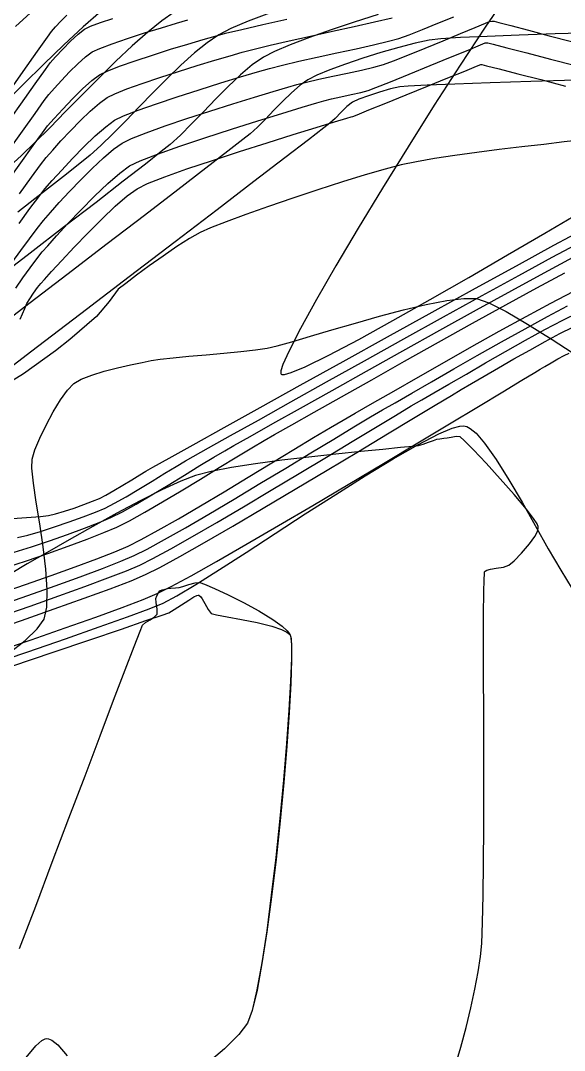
# Model space of a CAD drawing. Header units: metres. Extents: x 708868 to 711043, y 5411316 to 5413138.
# Drawn here: x 709204.4 to 709236, y 5411940.6 to 5412000.4 of the extents above; entities that cross this region are included whole.
import ezdxf

# ---------------------------------------------------------------- set-up
doc = ezdxf.new("R2010")
doc.units = ezdxf.units.M
for name, color, linetype in [('Rionegro 2010_Contours', 7, 'Continuous'), ('Rionegro 2014_Contours', 7, 'Continuous'), ('Rionegro 2018_Contours', 7, 'Continuous')]:
    doc.layers.add(name, color=color, linetype=linetype)

msp = doc.modelspace()

# ---------------------------------------------------------------- linework, layer by layer
at = {"layer": 'Rionegro 2010_Contours'}
for points in [[(709232.782, 5412002.03, 241), (709231.432, 5412000.032, 241), (709229.983, 5411997.827, 241), (709228.478, 5411995.486, 241), (709226.96, 5411993.078, 241), (709225.473, 5411990.675, 241), (709224.061, 5411988.346, 241), (709222.766, 5411986.161, 241), (709221.632, 5411984.192, 241), (709220.703, 5411982.508, 241), (709220.022, 5411981.179, 241), (709219.685, 5411980.419, 241), (709219.568, 5411980.05, 241), (709219.56, 5411979.908, 241), (709219.578, 5411979.869, 241), (709219.619, 5411979.847, 241), (709219.772, 5411979.847, 241), (709220.164, 5411979.958, 241), (709220.966, 5411980.292, 241), (709222.352, 5411980.969, 241), (709224.084, 5411981.882, 241), (709226.075, 5411982.976, 241), (709228.238, 5411984.195, 241), (709230.486, 5411985.485, 241), (709232.733, 5411986.789, 241), (709234.892, 5411988.052, 241), (709236.877, 5411989.219, 241)], [(709202.897, 5411971.399, 239), (709204.511, 5411971.514, 239), (709205.596, 5411971.597, 239), (709206.061, 5411971.642, 239), (709206.471, 5411971.743, 239), (709206.988, 5411971.897, 239), (709207.557, 5411972.084, 239), (709208.123, 5411972.283, 239), (709208.628, 5411972.475, 239), (709209.018, 5411972.639, 239), (709209.395, 5411972.832, 239), (709209.865, 5411973.101, 239), (709210.381, 5411973.411, 239), (709210.895, 5411973.726, 239), (709211.36, 5411974.01, 239), (709211.727, 5411974.227, 239), (709212.133, 5411974.455, 239), (709213.074, 5411974.98, 239), (709214.474, 5411975.761, 239), (709216.26, 5411976.756, 239), (709218.356, 5411977.922, 239), (709220.687, 5411979.217, 239), (709223.179, 5411980.6, 239), (709225.756, 5411982.028, 239), (709228.345, 5411983.459, 239), (709230.87, 5411984.851, 239), (709233.257, 5411986.162, 239), (709235.43, 5411987.349, 239), (709237.315, 5411988.372, 239)], [(709204.265, 5411970.371, 238), (709204.856, 5411970.513, 238), (709205.593, 5411970.726, 238), (709206.415, 5411970.988, 238), (709207.263, 5411971.277, 238), (709208.076, 5411971.571, 238), (709208.794, 5411971.848, 238), (709209.354, 5411972.086, 238), (709209.898, 5411972.361, 238), (709210.568, 5411972.74, 238), (709211.314, 5411973.182, 238), (709212.084, 5411973.65, 238), (709212.825, 5411974.105, 238), (709213.487, 5411974.507, 238), (709214.017, 5411974.82, 238), (709214.46, 5411975.07, 238), (709215.357, 5411975.573, 238), (709216.643, 5411976.295, 238), (709218.256, 5411977.199, 238), (709220.133, 5411978.248, 238), (709222.21, 5411979.408, 238), (709224.424, 5411980.641, 238), (709226.711, 5411981.913, 238), (709229.009, 5411983.186, 238), (709231.255, 5411984.425, 238), (709233.384, 5411985.595, 238), (709235.334, 5411986.658, 238), (709237.041, 5411987.579, 238)], [(709204.076, 5411969.519, 237), (709205.074, 5411969.829, 237), (709206.123, 5411970.177, 237), (709207.167, 5411970.543, 237), (709208.148, 5411970.905, 237), (709209.008, 5411971.242, 237), (709209.691, 5411971.533, 237), (709210.354, 5411971.866, 237), (709211.162, 5411972.316, 237), (709212.066, 5411972.846, 237), (709213.018, 5411973.419, 237), (709213.966, 5411973.999, 237), (709214.863, 5411974.549, 237), (709215.66, 5411975.032, 237), (709216.306, 5411975.412, 237), (709216.835, 5411975.711, 237), (709217.786, 5411976.248, 237), (709219.097, 5411976.987, 237), (709220.702, 5411977.891, 237), (709222.54, 5411978.923, 237), (709224.546, 5411980.046, 237), (709226.656, 5411981.224, 237), (709228.806, 5411982.421, 237), (709230.934, 5411983.6, 237), (709232.976, 5411984.723, 237), (709234.867, 5411985.755, 237), (709236.545, 5411986.659, 237)], [(709203.583, 5411968.633, 236), (709204.788, 5411969.024, 236), (709206.017, 5411969.443, 236), (709207.212, 5411969.869, 236), (709208.317, 5411970.281, 236), (709209.274, 5411970.658, 236), (709210.027, 5411970.98, 236), (709210.76, 5411971.346, 236), (709211.662, 5411971.843, 236), (709212.685, 5411972.436, 236), (709213.779, 5411973.089, 236), (709214.895, 5411973.767, 236), (709215.983, 5411974.433, 236), (709216.996, 5411975.051, 236), (709217.883, 5411975.587, 236), (709218.596, 5411976.004, 236), (709219.201, 5411976.348, 236), (709220.191, 5411976.91, 236), (709221.504, 5411977.655, 236), (709223.076, 5411978.544, 236), (709224.846, 5411979.542, 236), (709226.748, 5411980.612, 236), (709228.722, 5411981.716, 236), (709230.704, 5411982.819, 236), (709232.631, 5411983.884, 236), (709234.44, 5411984.873, 236), (709236.068, 5411985.75, 236)], [(709203.188, 5411967.113, 234), (709204.719, 5411967.634, 234), (709206.217, 5411968.158, 234), (709207.622, 5411968.665, 234), (709208.877, 5411969.133, 234), (709209.922, 5411969.544, 234), (709210.699, 5411969.875, 234), (709211.456, 5411970.252, 234), (709212.443, 5411970.791, 234), (709213.609, 5411971.458, 234), (709214.902, 5411972.217, 234), (709216.271, 5411973.034, 234), (709217.664, 5411973.874, 234), (709219.029, 5411974.701, 234), (709220.314, 5411975.481, 234), (709221.468, 5411976.179, 234), (709222.439, 5411976.759, 234), (709223.174, 5411977.188, 234), (709223.888, 5411977.597, 234), (709224.89, 5411978.172, 234), (709226.123, 5411978.882, 234), (709227.533, 5411979.689, 234), (709229.062, 5411980.561, 234), (709230.654, 5411981.462, 234), (709232.254, 5411982.359, 234), (709233.806, 5411983.215, 234), (709235.253, 5411983.997, 234), (709236.539, 5411984.671, 234)], [(709203.229, 5411966.444, 233), (709204.868, 5411967.007, 233), (709206.446, 5411967.564, 233), (709207.908, 5411968.093, 233), (709209.198, 5411968.576, 233), (709210.259, 5411968.992, 233), (709211.035, 5411969.322, 233), (709211.794, 5411969.7, 233), (709212.806, 5411970.251, 233), (709214.02, 5411970.942, 233), (709215.383, 5411971.737, 233), (709216.843, 5411972.603, 233), (709218.35, 5411973.505, 233), (709219.852, 5411974.41, 233), (709221.296, 5411975.284, 233), (709222.631, 5411976.092, 233), (709223.805, 5411976.8, 233), (709224.767, 5411977.374, 233), (709225.464, 5411977.781, 233), (709226.197, 5411978.2, 233), (709227.167, 5411978.76, 233), (709228.321, 5411979.426, 233), (709229.608, 5411980.167, 233), (709230.976, 5411980.948, 233), (709232.374, 5411981.737, 233), (709233.749, 5411982.502, 233), (709235.049, 5411983.21, 233), (709236.224, 5411983.827, 233)], [(709203.252, 5411965.79, 232), (709204.995, 5411966.391, 232), (709206.657, 5411966.975, 232), (709208.182, 5411967.524, 232), (709209.513, 5411968.019, 232), (709210.595, 5411968.44, 232), (709211.372, 5411968.769, 232), (709212.131, 5411969.147, 232), (709213.165, 5411969.709, 232), (709214.422, 5411970.421, 232), (709215.848, 5411971.249, 232), (709217.393, 5411972.159, 232), (709219.004, 5411973.118, 232), (709220.629, 5411974.093, 232), (709222.216, 5411975.049, 232), (709223.712, 5411975.952, 232), (709225.066, 5411976.77, 232), (709226.226, 5411977.469, 232), (709227.139, 5411978.014, 232), (709227.753, 5411978.373, 232), (709228.444, 5411978.769, 232), (709229.321, 5411979.279, 232), (709230.34, 5411979.87, 232), (709231.453, 5411980.513, 232), (709232.616, 5411981.178, 232), (709233.783, 5411981.834, 232), (709234.907, 5411982.451, 232), (709235.944, 5411982.999, 232), (709236.846, 5411983.446, 232)], [(709202.506, 5411964.876, 231), (709204.499, 5411965.558, 231), (709206.4, 5411966.221, 231), (709208.14, 5411966.841, 231), (709209.65, 5411967.395, 231), (709210.862, 5411967.861, 231), (709211.708, 5411968.216, 231), (709212.536, 5411968.631, 231), (709213.698, 5411969.265, 231), (709215.13, 5411970.078, 231), (709216.766, 5411971.027, 231), (709218.542, 5411972.073, 231), (709220.394, 5411973.173, 231), (709222.257, 5411974.287, 231), (709224.065, 5411975.375, 231), (709225.756, 5411976.394, 231), (709227.263, 5411977.303, 231), (709228.523, 5411978.062, 231), (709229.471, 5411978.63, 231), (709230.043, 5411978.965, 231), (709230.644, 5411979.311, 231), (709231.38, 5411979.741, 231), (709232.212, 5411980.227, 231), (709233.104, 5411980.744, 231), (709234.018, 5411981.265, 231), (709234.918, 5411981.765, 231), (709235.764, 5411982.216, 231), (709236.522, 5411982.593, 231)], [(709202.934, 5411963.712, 229), (709205.052, 5411964.434, 229), (709207.035, 5411965.121, 229), (709208.822, 5411965.752, 229), (709210.35, 5411966.308, 229), (709211.557, 5411966.767, 229), (709212.38, 5411967.11, 229), (709213.191, 5411967.516, 229), (709214.361, 5411968.152, 229), (709215.83, 5411968.98, 229), (709217.537, 5411969.963, 229), (709219.421, 5411971.062, 229), (709221.421, 5411972.24, 229), (709223.477, 5411973.459, 229), (709225.527, 5411974.681, 229), (709227.511, 5411975.869, 229), (709229.368, 5411976.984, 229), (709231.037, 5411977.989, 229), (709232.458, 5411978.845, 229), (709233.57, 5411979.516, 229), (709234.311, 5411979.964, 229), (709234.621, 5411980.149, 229), (709234.903, 5411980.312, 229), (709235.265, 5411980.524, 229), (709235.656, 5411980.746, 229), (709236.024, 5411980.944, 229), (709236.316, 5411981.08, 229)], [(709202.507, 5411962.94, 228), (709204.862, 5411963.738, 228), (709207.055, 5411964.491, 228), (709209.012, 5411965.173, 228), (709210.657, 5411965.76, 228), (709211.917, 5411966.23, 228), (709212.716, 5411966.557, 228), (709213.519, 5411966.981, 228), (709214.631, 5411967.646, 228), (709215.993, 5411968.504, 228), (709217.546, 5411969.505, 228), (709219.229, 5411970.6, 228), (709220.984, 5411971.741, 228), (709222.751, 5411972.876, 228), (709224.47, 5411973.959, 228), (709226.081, 5411974.939, 228), (709227.527, 5411975.766, 228), (709228.746, 5411976.393, 228), (709229.518, 5411976.717, 228), (709229.959, 5411976.839, 228), (709230.18, 5411976.857, 228), (709230.267, 5411976.846, 228), (709230.363, 5411976.817, 228), (709230.567, 5411976.707, 228), (709230.903, 5411976.426, 228), (709231.398, 5411975.86, 228), (709232.08, 5411974.899, 228), (709232.812, 5411973.729, 228), (709233.573, 5411972.425, 228), (709234.342, 5411971.063, 228), (709235.099, 5411969.721, 228), (709235.823, 5411968.473, 228), (709236.493, 5411967.396, 228)], [(709203.94, 5411962.899, 227), (709206.327, 5411963.706, 227), (709208.474, 5411964.434, 227), (709210.3, 5411965.054, 227), (709211.725, 5411965.541, 227), (709212.669, 5411965.867, 227), (709213.053, 5411966.004, 227), (709213.369, 5411966.186, 227), (709213.781, 5411966.456, 227), (709214.208, 5411966.738, 227), (709214.508, 5411966.919, 227), (709214.681, 5411967.003, 227), (709214.763, 5411967.025, 227), (709214.792, 5411967.024, 227), (709214.823, 5411967.011, 227), (709214.89, 5411966.953, 227), (709214.997, 5411966.802, 227), (709215.149, 5411966.531, 227), (709215.34, 5411966.182, 227), (709215.518, 5411965.955, 227), (709215.817, 5411965.871, 227), (709216.443, 5411965.755, 227), (709217.272, 5411965.606, 227), (709218.177, 5411965.426, 227), (709219.034, 5411965.216, 227), (709219.601, 5411965.026, 227), (709219.914, 5411964.871, 227), (709220.055, 5411964.762, 227), (709220.102, 5411964.705, 227), (709220.12, 5411964.665, 227), (709220.149, 5411964.519, 227), (709220.173, 5411964.141, 227), (709220.172, 5411963.368, 227), (709220.123, 5411962.028, 227), (709220.026, 5411960.347, 227), (709219.885, 5411958.403, 227), (709219.708, 5411956.275, 227), (709219.499, 5411954.043, 227), (709219.263, 5411951.786, 227), (709219.008, 5411949.584, 227), (709218.738, 5411947.514, 227), (709218.458, 5411945.657, 227), (709218.176, 5411944.092, 227), (709217.895, 5411942.897, 227), (709217.622, 5411942.153, 227), (709217.12, 5411941.487, 227), (709216.279, 5411940.661, 227), (709215.166, 5411939.708, 227)]]:
    msp.add_polyline3d(points, dxfattribs=at)
at = {"layer": 'Rionegro 2014_Contours'}
for points in [[(709203.414, 5411994.072, 236), (709204.449, 5411995.543, 236), (709205.296, 5411996.741, 236), (709205.891, 5411997.574, 236), (709206.169, 5411997.95, 236), (709206.479, 5411998.304, 236), (709206.892, 5411998.752, 236), (709207.349, 5411999.218, 236), (709207.789, 5411999.628, 236), (709208.155, 5411999.908, 236), (709208.51, 5412000.075, 236), (709209.083, 5412000.291, 236), (709209.799, 5412000.536, 236)], [(709203.558, 5411995.977, 237), (709204.595, 5411997.454, 237), (709205.428, 5411998.637, 237), (709205.999, 5411999.44, 237), (709206.247, 5411999.781, 237), (709206.477, 5412000.043, 237), (709206.783, 5412000.375, 237), (709207.121, 5412000.721, 237)], [(709203.592, 5411990.929, 234), (709204.447, 5411992.137, 234), (709205.171, 5411993.15, 234), (709205.712, 5411993.894, 234), (709206.014, 5411994.288, 234), (709206.392, 5411994.724, 234), (709206.89, 5411995.27, 234), (709207.454, 5411995.863, 234), (709208.034, 5411996.436, 234), (709208.575, 5411996.924, 234), (709209.028, 5411997.26, 234), (709209.478, 5411997.477, 234), (709210.193, 5411997.754, 234), (709211.096, 5411998.071, 234), (709212.111, 5411998.406, 234), (709213.159, 5411998.738, 234), (709214.165, 5411999.047, 234), (709215.052, 5411999.312, 234), (709215.742, 5411999.512, 234), (709216.351, 5411999.669, 234), (709217.303, 5411999.895, 234), (709218.517, 5412000.175, 234), (709219.915, 5412000.493, 234)], [(709204.362, 5411988.625, 232), (709204.982, 5411989.48, 232), (709205.496, 5411990.169, 232), (709205.858, 5411990.627, 232), (709206.282, 5411991.116, 232), (709206.83, 5411991.724, 232), (709207.459, 5411992.396, 232), (709208.125, 5411993.076, 232), (709208.783, 5411993.709, 232), (709209.389, 5411994.24, 232), (709209.9, 5411994.613, 232), (709210.43, 5411994.87, 232), (709211.269, 5411995.199, 232), (709212.334, 5411995.578, 232), (709213.544, 5411995.983, 232), (709214.817, 5411996.393, 232), (709216.071, 5411996.785, 232), (709217.225, 5411997.137, 232), (709218.197, 5411997.427, 232), (709218.905, 5411997.632, 232), (709219.649, 5411997.825, 232), (709220.598, 5411998.045, 232), (709221.677, 5411998.284, 232), (709222.811, 5411998.529, 232), (709223.928, 5411998.772, 232), (709224.951, 5411999, 232), (709225.807, 5411999.205, 232), (709226.422, 5411999.374, 232), (709227.015, 5411999.583, 232), (709227.798, 5411999.888, 232), (709228.691, 5412000.25, 232), (709229.611, 5412000.632, 232)], [(709204.379, 5411990.343, 233), (709205.067, 5411991.3, 233), (709205.604, 5411992.03, 233), (709205.936, 5411992.458, 233), (709206.306, 5411992.885, 233), (709206.785, 5411993.415, 233), (709207.334, 5411994.002, 233), (709207.914, 5411994.595, 233), (709208.489, 5411995.148, 233), (709209.018, 5411995.611, 233), (709209.464, 5411995.937, 233), (709209.916, 5411996.158, 233), (709210.62, 5411996.438, 233), (709211.514, 5411996.758, 233), (709212.535, 5411997.102, 233), (709213.619, 5411997.452, 233), (709214.703, 5411997.791, 233), (709215.723, 5411998.102, 233), (709216.618, 5411998.368, 233), (709217.323, 5411998.572, 233), (709218.003, 5411998.749, 233), (709218.936, 5411998.971, 233), (709220.053, 5411999.227, 233), (709221.287, 5411999.503, 233), (709222.569, 5411999.787, 233), (709223.831, 5412000.066, 233), (709225.005, 5412000.328, 233), (709226.023, 5412000.561, 233)], [(709203.651, 5411992.71, 235), (709204.546, 5411993.977, 235), (709205.286, 5411995.018, 235), (709205.819, 5411995.757, 235), (709206.091, 5411996.119, 235), (709206.406, 5411996.48, 235), (709206.818, 5411996.934, 235), (709207.287, 5411997.425, 235), (709207.767, 5411997.9, 235), (709208.216, 5411998.305, 235), (709208.591, 5411998.584, 235), (709209.038, 5411998.794, 235), (709209.759, 5411999.066, 235), (709210.66, 5411999.375, 235), (709211.646, 5411999.693, 235), (709212.622, 5411999.996, 235), (709213.491, 5412000.258, 235), (709214.16, 5412000.452, 235)], [(709203.929, 5411986.323, 231), (709204.448, 5411987.052, 231), (709204.951, 5411987.735, 231), (709205.405, 5411988.331, 231), (709205.78, 5411988.796, 231), (709206.177, 5411989.255, 231), (709206.692, 5411989.83, 231), (709207.292, 5411990.479, 231), (709207.942, 5411991.157, 231), (709208.605, 5411991.82, 231), (709209.249, 5411992.426, 231), (709209.838, 5411992.93, 231), (709210.336, 5411993.289, 231), (709210.877, 5411993.552, 231), (709211.739, 5411993.891, 231), (709212.84, 5411994.285, 231), (709214.101, 5411994.71, 231), (709215.439, 5411995.145, 231), (709216.776, 5411995.568, 231), (709218.03, 5411995.957, 231), (709219.12, 5411996.288, 231), (709219.966, 5411996.541, 231), (709220.486, 5411996.692, 231), (709221.056, 5411996.837, 231), (709221.778, 5411997, 231), (709222.59, 5411997.175, 231), (709223.433, 5411997.354, 231), (709224.244, 5411997.533, 231), (709224.963, 5411997.704, 231), (709225.528, 5411997.861, 231), (709226.103, 5411998.067, 231), (709226.942, 5411998.395, 231), (709227.94, 5411998.799, 231), (709228.993, 5411999.234, 231), (709229.997, 5411999.653, 231), (709230.848, 5412000.01, 231), (709231.443, 5412000.26, 231), (709231.676, 5412000.356, 231), (709231.814, 5412000.371, 231), (709231.952, 5412000.374, 231), (709232.224, 5412000.305, 231), (709232.928, 5412000.119, 231), (709233.946, 5411999.851, 231), (709235.16, 5411999.531, 231), (709236.453, 5411999.192, 231)], [(709204.164, 5411984.869, 230), (709204.572, 5411985.463, 230), (709204.993, 5411986.048, 230), (709205.384, 5411986.568, 230), (709205.702, 5411986.965, 230), (709206.02, 5411987.329, 230), (709206.536, 5411987.901, 230), (709207.196, 5411988.614, 230), (709207.946, 5411989.401, 230), (709208.733, 5411990.196, 230), (709209.502, 5411990.933, 230), (709210.2, 5411991.545, 230), (709210.773, 5411991.965, 230), (709211.393, 5411992.263, 230), (709212.397, 5411992.653, 230), (709213.685, 5411993.109, 230), (709215.154, 5411993.601, 230), (709216.702, 5411994.102, 230), (709218.227, 5411994.583, 230), (709219.628, 5411995.017, 230), (709220.803, 5411995.375, 230), (709221.65, 5411995.63, 230), (709222.068, 5411995.753, 230), (709222.497, 5411995.859, 230), (709223.053, 5411995.98, 230), (709223.652, 5411996.108, 230), (709224.207, 5411996.233, 230), (709224.633, 5411996.347, 230), (709225.084, 5411996.516, 230), (709225.927, 5411996.852, 230), (709227.023, 5411997.296, 230), (709228.233, 5411997.791, 230), (709229.418, 5411998.278, 230), (709230.439, 5411998.698, 230), (709231.156, 5411998.993, 230), (709231.43, 5411999.106, 230), (709231.512, 5411999.113, 230), (709231.594, 5411999.117, 230), (709231.895, 5411999.039, 230), (709232.692, 5411998.831, 230), (709233.848, 5411998.53, 230), (709235.224, 5411998.171, 230), (709236.681, 5411997.793, 230)], [(709204.42, 5411983.058, 229), (709204.679, 5411983.674, 229), (709204.81, 5411983.968, 229), (709204.971, 5411984.234, 229), (709205.196, 5411984.565, 229), (709205.432, 5411984.89, 229), (709205.624, 5411985.135, 229), (709205.822, 5411985.358, 229), (709206.244, 5411985.824, 229), (709206.841, 5411986.472, 229), (709207.561, 5411987.238, 229), (709208.352, 5411988.059, 229), (709209.164, 5411988.872, 229), (709209.945, 5411989.616, 229), (709210.643, 5411990.227, 229), (709211.209, 5411990.641, 229), (709211.824, 5411990.939, 229), (709212.82, 5411991.329, 229), (709214.105, 5411991.787, 229), (709215.585, 5411992.287, 229), (709217.168, 5411992.803, 229), (709218.761, 5411993.31, 229), (709220.273, 5411993.783, 229), (709221.61, 5411994.195, 229), (709222.68, 5411994.521, 229), (709223.391, 5411994.735, 229), (709223.649, 5411994.813, 229), (709223.738, 5411994.833, 229), (709223.995, 5411994.938, 229), (709224.68, 5411995.215, 229), (709225.67, 5411995.618, 229), (709226.845, 5411996.094, 229), (709228.08, 5411996.596, 229), (709229.254, 5411997.072, 229), (709230.244, 5411997.474, 229), (709230.928, 5411997.752, 229), (709231.183, 5411997.855, 229), (709231.236, 5411997.859, 229), (709231.508, 5411997.788, 229), (709232.247, 5411997.598, 229), (709233.337, 5411997.316, 229), (709234.661, 5411996.975, 229), (709236.103, 5411996.602, 229)], [(709203.756, 5411963.653, 228), (709204.699, 5411964.395, 228), (709205.41, 5411965.061, 228), (709205.812, 5411965.617, 228), (709205.974, 5411966.332, 228), (709205.994, 5411967.331, 228), (709205.907, 5411968.526, 228), (709205.748, 5411969.83, 228), (709205.552, 5411971.157, 228), (709205.356, 5411972.418, 228), (709205.193, 5411973.526, 228), (709205.1, 5411974.393, 228), (709205.111, 5411974.933, 228), (709205.278, 5411975.472, 228), (709205.559, 5411976.152, 228), (709205.922, 5411976.906, 228), (709206.335, 5411977.667, 228), (709206.762, 5411978.368, 228), (709207.172, 5411978.94, 228), (709207.53, 5411979.319, 228), (709207.962, 5411979.572, 228), (709208.572, 5411979.811, 228), (709209.294, 5411980.031, 228), (709210.066, 5411980.23, 228), (709210.821, 5411980.402, 228), (709211.496, 5411980.543, 228), (709212.025, 5411980.649, 228), (709212.546, 5411980.728, 228), (709213.3, 5411980.812, 228), (709214.216, 5411980.901, 228), (709215.224, 5411980.993, 228), (709216.254, 5411981.088, 228), (709217.235, 5411981.184, 228), (709218.098, 5411981.28, 228), (709218.771, 5411981.376, 228), (709219.34, 5411981.508, 228), (709220.196, 5411981.745, 228), (709221.281, 5411982.063, 228), (709222.533, 5411982.433, 228), (709223.892, 5411982.829, 228), (709225.299, 5411983.225, 228), (709226.692, 5411983.592, 228), (709228.012, 5411983.906, 228), (709229.198, 5411984.137, 228), (709230.19, 5411984.261, 228), (709230.928, 5411984.25, 228), (709231.639, 5411984.013, 228), (709232.649, 5411983.501, 228), (709233.898, 5411982.769, 228), (709235.327, 5411981.872, 228), (709236.876, 5411980.866, 228)], [(709204.382, 5411946.483, 227), (709205.318, 5411948.954, 227), (709206.284, 5411951.504, 227), (709207.249, 5411954.055, 227), (709208.184, 5411956.527, 227), (709209.06, 5411958.84, 227), (709209.848, 5411960.917, 227), (709210.517, 5411962.677, 227), (709211.038, 5411964.042, 227), (709211.383, 5411964.933, 227), (709211.522, 5411965.27, 227), (709211.701, 5411965.424, 227), (709211.968, 5411965.597, 227), (709212.224, 5411965.767, 227), (709212.368, 5411965.911, 227), (709212.378, 5411966.201, 227), (709212.323, 5411966.586, 227), (709212.299, 5411966.834, 227), (709212.355, 5411966.98, 227), (709212.448, 5411967.153, 227), (709212.539, 5411967.269, 227), (709212.665, 5411967.325, 227), (709212.84, 5411967.371, 227), (709212.984, 5411967.401, 227), (709213.169, 5411967.423, 227), (709213.436, 5411967.447, 227), (709213.653, 5411967.473, 227), (709213.867, 5411967.533, 227), (709214.215, 5411967.639, 227), (709214.583, 5411967.732, 227), (709214.857, 5411967.758, 227), (709215.134, 5411967.657, 227), (709215.712, 5411967.407, 227), (709216.494, 5411967.041, 227), (709217.384, 5411966.596, 227), (709218.286, 5411966.104, 227), (709219.104, 5411965.602, 227), (709219.633, 5411965.216, 227), (709219.924, 5411964.948, 227), (709220.057, 5411964.783, 227), (709220.102, 5411964.705, 227), (709220.123, 5411964.651, 227), (709220.155, 5411964.478, 227), (709220.185, 5411964.066, 227), (709220.19, 5411963.259, 227), (709220.146, 5411961.891, 227), (709220.051, 5411960.196, 227), (709219.911, 5411958.25, 227), (709219.732, 5411956.13, 227), (709219.52, 5411953.914, 227), (709219.281, 5411951.678, 227), (709219.022, 5411949.499, 227), (709218.748, 5411947.454, 227), (709218.464, 5411945.62, 227), (709218.179, 5411944.074, 227), (709217.896, 5411942.892, 227), (709217.622, 5411942.153, 227), (709217.12, 5411941.487, 227), (709216.279, 5411940.661, 227), (709215.166, 5411939.708, 227)]]:
    msp.add_polyline3d(points, dxfattribs=at)
at = {"layer": 'Rionegro 2018_Contours'}
for points in [[(709205.449, 5412001.255, 235), (709204.148, 5412000.062, 235)], [(709225.211, 5412000.754, 231), (709223.831, 5412000.319, 231), (709222.481, 5411999.869, 231), (709221.22, 5411999.421, 231), (709220.106, 5411998.995, 231), (709219.195, 5411998.608, 231), (709218.546, 5411998.278, 231), (709217.898, 5411997.831, 231), (709217.21, 5411997.251, 231), (709216.498, 5411996.578, 231), (709215.778, 5411995.853, 231), (709215.065, 5411995.113, 231), (709214.375, 5411994.4, 231), (709213.723, 5411993.752, 231), (709213.125, 5411993.208, 231), (709212.615, 5411992.796, 231), (709211.69, 5411992.068, 231), (709210.406, 5411991.07, 231), (709208.824, 5411989.845, 231), (709207.001, 5411988.439, 231), (709204.995, 5411986.896, 231), (709202.864, 5411985.261, 231)], [(709209.105, 5412000.945, 234), (709208.074, 5412000.038, 234), (709206.958, 5411999.003, 234), (709205.793, 5411997.883, 234), (709204.613, 5411996.723, 234), (709203.454, 5411995.565, 234)], [(709213.366, 5412000.891, 233), (709212.646, 5412000.402, 233), (709211.827, 5411999.741, 233), (709210.932, 5411998.944, 233), (709209.984, 5411998.048, 233), (709209.007, 5411997.087, 233), (709208.024, 5411996.098, 233), (709207.059, 5411995.116, 233), (709206.133, 5411994.177, 233), (709205.272, 5411993.316, 233), (709204.497, 5411992.571, 233), (709203.833, 5411991.975, 233)], [(709218.906, 5412000.848, 232), (709217.663, 5412000.369, 232), (709216.661, 5411999.942, 232), (709215.956, 5411999.585, 232), (709215.277, 5411999.124, 232), (709214.54, 5411998.528, 232), (709213.761, 5411997.825, 232), (709212.957, 5411997.049, 232), (709212.143, 5411996.23, 232), (709211.335, 5411995.4, 232), (709210.549, 5411994.59, 232), (709209.8, 5411993.831, 232), (709209.105, 5411993.154, 232), (709208.479, 5411992.592, 232), (709207.876, 5411992.098, 232), (709206.938, 5411991.352, 232), (709205.72, 5411990.396, 232), (709204.276, 5411989.271, 232)], [(709237.756, 5411999.702, 230), (709235.505, 5411999.633, 230), (709233.41, 5411999.563, 230), (709231.55, 5411999.49, 230), (709230.005, 5411999.417, 230), (709228.854, 5411999.344, 230), (709228.178, 5411999.27, 230), (709227.366, 5411999.099, 230), (709226.411, 5411998.853, 230), (709225.377, 5411998.554, 230), (709224.323, 5411998.222, 230), (709223.311, 5411997.877, 230), (709222.402, 5411997.54, 230), (709221.657, 5411997.232, 230), (709221.137, 5411996.972, 230), (709220.675, 5411996.647, 230), (709220.182, 5411996.219, 230), (709219.674, 5411995.726, 230), (709219.164, 5411995.203, 230), (709218.667, 5411994.688, 230), (709218.198, 5411994.216, 230), (709217.771, 5411993.824, 230), (709217.363, 5411993.5, 230), (709216.488, 5411992.82, 230), (709215.204, 5411991.829, 230), (709213.569, 5411990.571, 230), (709211.641, 5411989.09, 230), (709209.476, 5411987.43, 230), (709207.133, 5411985.636, 230), (709204.67, 5411983.751, 230), (709202.143, 5411981.82, 230)], [(709236.701, 5411996.954, 229), (709234.092, 5411996.866, 229), (709231.719, 5411996.784, 229), (709229.675, 5411996.71, 229), (709228.056, 5411996.646, 229), (709226.955, 5411996.595, 229), (709226.467, 5411996.56, 229), (709225.933, 5411996.439, 229), (709225.295, 5411996.256, 229), (709224.649, 5411996.044, 229), (709224.094, 5411995.837, 229), (709223.727, 5411995.665, 229), (709223.404, 5411995.417, 229), (709223.058, 5411995.079, 229), (709222.719, 5411994.728, 229), (709222.417, 5411994.44, 229), (709222.066, 5411994.168, 229), (709221.171, 5411993.48, 229), (709219.794, 5411992.426, 229), (709218, 5411991.053, 229), (709215.854, 5411989.412, 229), (709213.417, 5411987.551, 229), (709210.756, 5411985.517, 229), (709207.932, 5411983.362, 229), (709205.011, 5411981.132, 229), (709202.055, 5411978.876, 229)], [(709237.098, 5411993.477, 228), (709236.029, 5411993.353, 228), (709234.838, 5411993.216, 228), (709233.566, 5411993.068, 228), (709232.254, 5411992.91, 228), (709230.944, 5411992.743, 228), (709229.678, 5411992.57, 228), (709228.496, 5411992.391, 228), (709227.44, 5411992.209, 228), (709226.552, 5411992.024, 228), (709225.622, 5411991.784, 228), (709224.461, 5411991.447, 228), (709223.135, 5411991.039, 228), (709221.71, 5411990.581, 228), (709220.255, 5411990.097, 228), (709218.836, 5411989.61, 228), (709217.521, 5411989.142, 228), (709216.376, 5411988.719, 228), (709215.468, 5411988.361, 228), (709214.865, 5411988.094, 228), (709214.25, 5411987.745, 228), (709213.514, 5411987.272, 228), (709212.717, 5411986.724, 228), (709211.918, 5411986.152, 228), (709211.176, 5411985.606, 228), (709210.552, 5411985.139, 228), (709210.103, 5411984.799, 228), (709210.103, 5411984.799, 228), (709210.103, 5411984.799, 228), (709209.579, 5411984.092, 228), (709208.847, 5411983.214, 228), (709208.847, 5411983.214, 228), (709208.847, 5411983.214, 228), (709207.302, 5411981.872, 228), (709206.461, 5411981.226, 228), (709204.605, 5411979.882, 228), (709202.416, 5411978.544, 228)], [(709229.681, 5411939.649, 227), (709230.023, 5411940.754, 227), (709230.33, 5411941.897, 227), (709230.601, 5411943.037, 227), (709230.833, 5411944.132, 227), (709231.022, 5411945.14, 227), (709231.167, 5411946.02, 227), (709231.235, 5411946.787, 227), (709231.284, 5411948.004, 227), (709231.318, 5411949.59, 227), (709231.34, 5411951.465, 227), (709231.351, 5411953.548, 227), (709231.354, 5411955.759, 227), (709231.351, 5411958.017, 227), (709231.346, 5411960.242, 227), (709231.341, 5411962.353, 227), (709231.339, 5411964.271, 227), (709231.342, 5411965.914, 227), (709231.352, 5411967.202, 227), (709231.367, 5411967.923, 227), (709231.384, 5411968.255, 227), (709231.398, 5411968.369, 227), (709231.406, 5411968.391, 227), (709231.439, 5411968.425, 227), (709231.535, 5411968.481, 227), (709231.735, 5411968.539, 227), (709232.065, 5411968.59, 227), (709232.49, 5411968.651, 227), (709232.812, 5411968.759, 227), (709233.108, 5411969.011, 227), (709233.55, 5411969.458, 227), (709234.014, 5411970, 227), (709234.319, 5411970.434, 227), (709234.468, 5411970.727, 227), (709234.515, 5411970.894, 227), (709234.52, 5411970.967, 227), (709234.511, 5411971.018, 227), (709234.447, 5411971.161, 227), (709234.249, 5411971.47, 227), (709233.828, 5411972.023, 227), (709233.12, 5411972.868, 227), (709232.306, 5411973.789, 227), (709231.485, 5411974.687, 227), (709230.756, 5411975.46, 227), (709230.221, 5411976.007, 227), (709229.978, 5411976.228, 227), (709229.742, 5411976.239, 227), (709229.449, 5411976.187, 227), (709229.217, 5411976.14, 227), (709229.023, 5411976.118, 227), (709228.802, 5411976.091, 227), (709228.61, 5411976.057, 227), (709228.416, 5411975.995, 227), (709228.123, 5411975.888, 227), (709227.804, 5411975.776, 227), (709227.535, 5411975.696, 227), (709227.229, 5411975.66, 227), (709226.521, 5411975.592, 227), (709225.488, 5411975.494, 227), (709224.205, 5411975.369, 227), (709222.748, 5411975.219, 227), (709221.193, 5411975.049, 227), (709219.617, 5411974.86, 227), (709218.094, 5411974.655, 227), (709216.702, 5411974.437, 227), (709215.516, 5411974.209, 227), (709214.612, 5411973.974, 227), (709213.742, 5411973.638, 227), (709212.649, 5411973.135, 227), (709211.394, 5411972.503, 227), (709210.038, 5411971.784, 227), (709208.643, 5411971.017, 227), (709207.269, 5411970.243, 227), (709205.977, 5411969.503, 227), (709204.83, 5411968.836, 227), (709203.888, 5411968.282, 227)], [(709204.773, 5411940.161, 227), (709205.331, 5411940.839, 227), (709205.68, 5411941.145, 227), (709205.876, 5411941.242, 227), (709205.962, 5411941.257, 227), (709206.054, 5411941.249, 227), (709206.257, 5411941.165, 227), (709206.607, 5411940.883, 227), (709207.148, 5411940.247, 227)]]:
    msp.add_polyline3d(points, dxfattribs=at)

doc.saveas('drawing.dxf')
